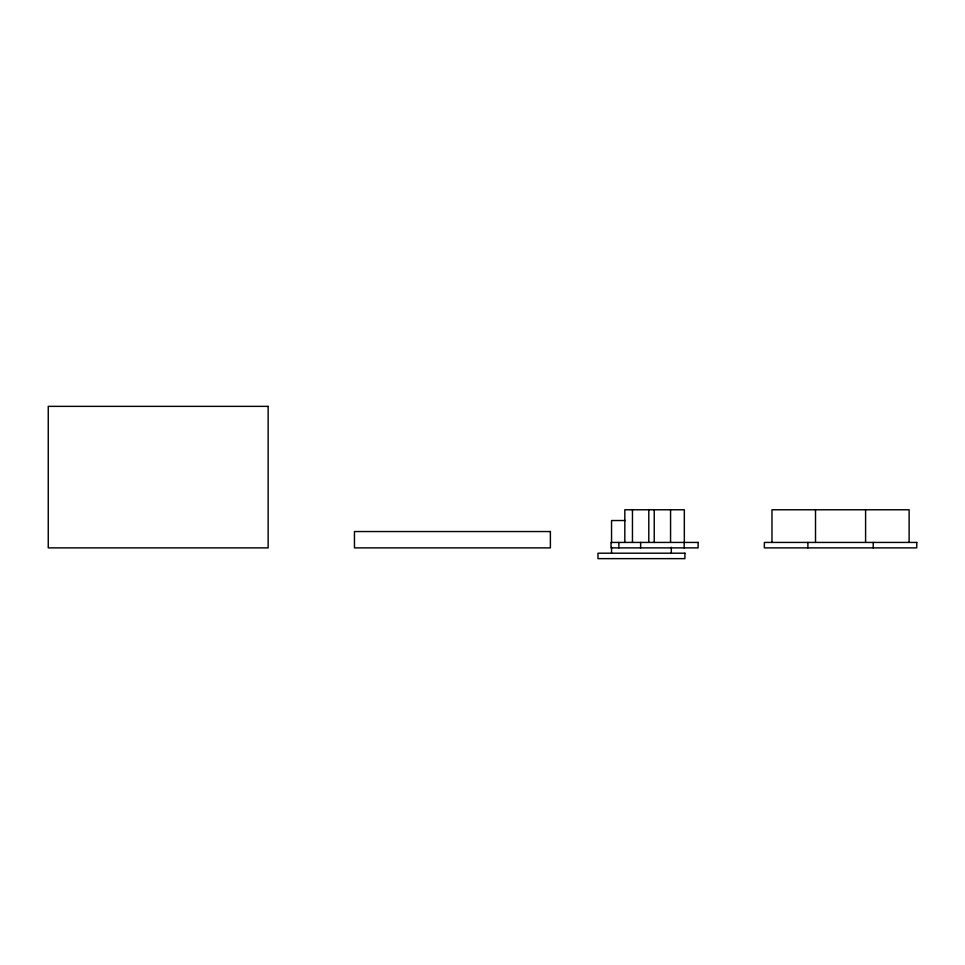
<?xml version="1.0" encoding="UTF-8"?>
<svg xmlns="http://www.w3.org/2000/svg" width="965" height="965" viewBox="0 0 965 965"><rect width="100%" height="100%" fill="white"/><g stroke="black" fill="none" stroke-linecap="round" stroke-linejoin="round"><path stroke-width="1.45" d="M625.441 520.533L611.545 520.533L611.545 542.8M909.126 542.427L909.126 509.773L771.976 509.773L771.976 542.427M873.204 542.427L873.204 547.879M865.593 509.773L865.593 542.427M815.509 509.773L815.509 542.427M807.898 542.427L807.898 547.879M684.33 542.427L684.33 509.773L624.825 509.773L624.825 542.427M684.173 542.427L684.173 547.879M671.314 547.252L671.314 553.198M670.566 509.773L670.566 542.427M654.234 509.773L654.234 542.427M648.794 509.773L648.794 542.427M640.627 542.427L640.627 547.879M632.461 509.773L632.461 542.427M618.855 542.427L618.855 547.879M611.545 547.252L611.545 553.198M268.137 406.362L48.25 406.362L48.25 547.879L268.137 547.879L268.137 406.362M550.388 531.546L354.457 531.546L354.457 547.879L550.388 547.879L550.388 531.546M698.117 542.427L611.038 542.427L611.038 547.879L698.117 547.879L698.117 542.427M916.75 542.427L764.352 542.427L764.352 547.879L916.75 547.879L916.75 542.427M684.897 553.198L597.962 553.198L597.962 558.639L684.897 558.639L684.897 553.198"/></g></svg>
